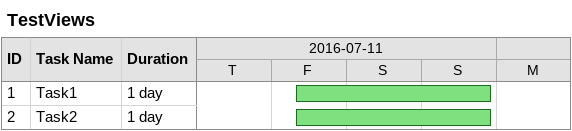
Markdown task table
TestViews

| ID | Task | Duration | Start | Finish |
|---|---|---|---|---|
| 1 | Task1 | 1d | 2016-07-15 | 2016-07-17 |
| 2 | Task2 | 1d | 2016-07-15 | 2016-07-17 |
